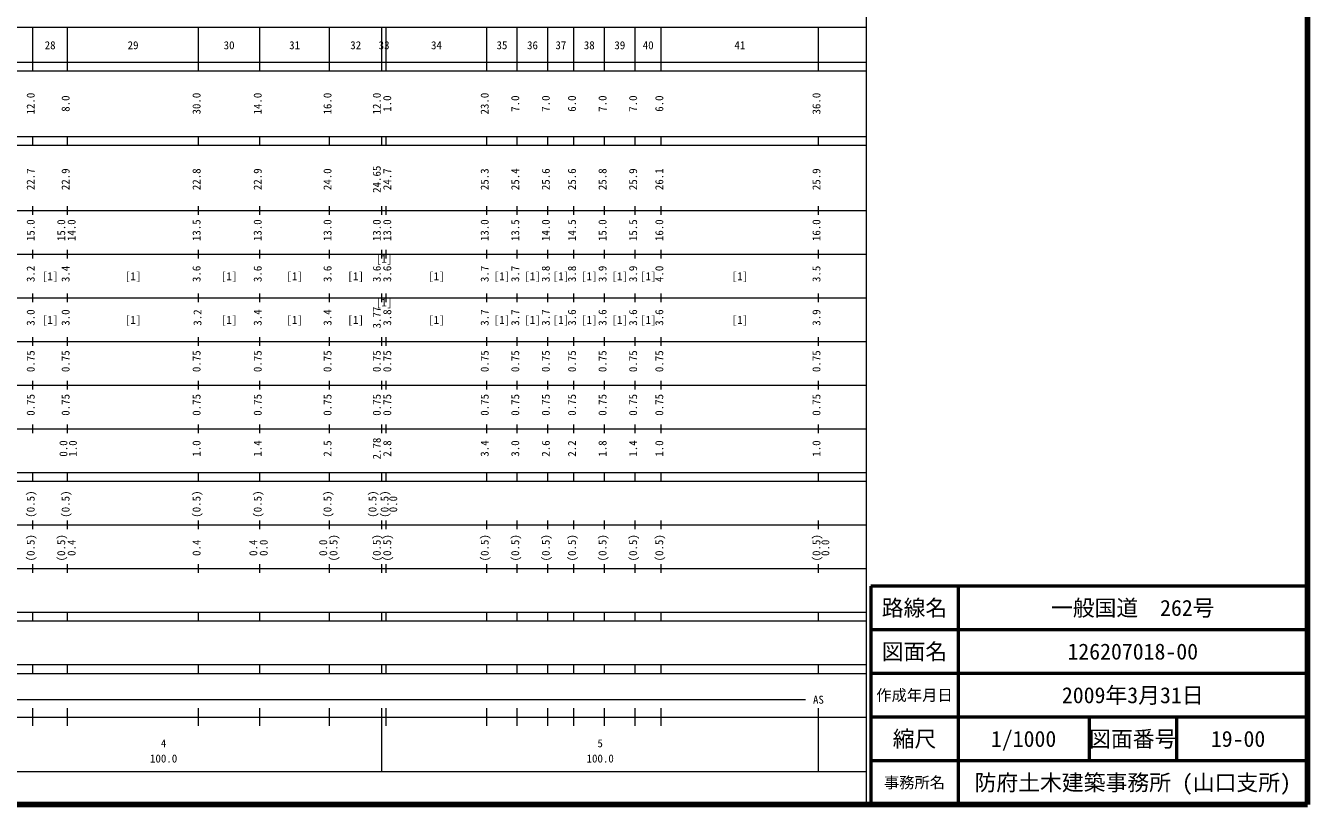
# Model space of a CAD drawing. Units: millimetres on the paper, enlarged 1000 times. Extents: x 40000 to 680000, y 20000 to 380000.
# Drawn here: x 386388 to 680000, y 20000 to 198357 of the extents above; entities that cross this region are included whole.
import ezdxf
from ezdxf.enums import TextEntityAlignment as Align

# ---------------------------------------------------------------- set-up
doc = ezdxf.new("R2010")
doc.units = ezdxf.units.MM
doc.header["$LTSCALE"] = 1000
for name, color, linetype, lineweight in [('M-TTL', 2, 'Continuous', 140), ('M-TTL-BAND', 7, 'Continuous', 13), ('M-TTL-FRAM', 2, 'Continuous', 50), ('M-TTL-LINE', 7, 'Continuous', 50)]:
    doc.layers.add(name, color=color, linetype=linetype, lineweight=lineweight)
doc.layers.add('M-TTL-TXT', color=7, linetype='Continuous')
doc.styles.add('ＭＳ ゴシック', font='')
doc.styles.get('ＭＳ ゴシック').set_extended_font_data('MS Gothic')

msp = doc.modelspace()

# ---------------------------------------------------------------- linework, layer by layer
at = {"layer": 'M-TTL'}
for p, q in [((680000, 20000), (680000, 380000)), ((40000, 20000), (680000, 20000))]:
    msp.add_line(p, q, dxfattribs=at)
at = {"layer": 'M-TTL-BAND'}
for p, q in [((579000, 20000), (579000, 370000)), ((68000, 198000), (579000, 198000)), ((388000, 188000), (388000, 198000)), ((396000, 188000), (396000, 198000)), ((426000, 188000), (426000, 198000)), ((440000, 188000), (440000, 198000)), ((456000, 188000), (456000, 198000)), ((468000, 188000), (468000, 198000)), ((469000, 188000), (469000, 198000)), ((492000, 188000), (492000, 198000)), ((499000, 188000), (499000, 198000)), ((506000, 188000), (506000, 198000)), ((512000, 188000), (512000, 198000)), ((519000, 188000), (519000, 198000)), ((526000, 188000), (526000, 198000)), ((532000, 188000), (532000, 198000)), ((568000, 188000), (568000, 198000)), ((40000, 190000), (579000, 190000)), ((40000, 188000), (579000, 188000)), ((40000, 173000), (579000, 173000)), ((40000, 171000), (579000, 171000)), ((388000, 171000), (388000, 173000)), ((396000, 171000), (396000, 173000)), ((426000, 171000), (426000, 173000)), ((440000, 171000), (440000, 173000)), ((456000, 171000), (456000, 173000)), ((468000, 171000), (468000, 173000)), ((469000, 171000), (469000, 173000)), ((492000, 171000), (492000, 173000)), ((499000, 171000), (499000, 173000)), ((506000, 171000), (506000, 173000)), ((512000, 171000), (512000, 173000)), ((519000, 171000), (519000, 173000)), ((526000, 171000), (526000, 173000)), ((532000, 171000), (532000, 173000)), ((568000, 171000), (568000, 173000)), ((40000, 156000), (579000, 156000)), ((388000, 155000), (388000, 157000)), ((396000, 155000), (396000, 157000)), ((426000, 155000), (426000, 157000)), ((440000, 155000), (440000, 157000)), ((456000, 155000), (456000, 157000)), ((468000, 155000), (468000, 157000)), ((469000, 155000), (469000, 157000)), ((492000, 155000), (492000, 157000)), ((499000, 155000), (499000, 157000)), ((506000, 155000), (506000, 157000)), ((512000, 155000), (512000, 157000)), ((519000, 155000), (519000, 157000)), ((526000, 155000), (526000, 157000)), ((532000, 155000), (532000, 157000)), ((568000, 155000), (568000, 157000)), ((388000, 145000), (388000, 147000)), ((396000, 145000), (396000, 147000)), ((426000, 145000), (426000, 147000)), ((440000, 145000), (440000, 147000)), ((456000, 145000), (456000, 147000)), ((468000, 145000), (468000, 147000)), ((469000, 145000), (469000, 147000)), ((492000, 145000), (492000, 147000)), ((499000, 145000), (499000, 147000)), ((506000, 145000), (506000, 147000)), ((512000, 145000), (512000, 147000)), ((519000, 145000), (519000, 147000)), ((526000, 145000), (526000, 147000)), ((532000, 145000), (532000, 147000)), ((568000, 145000), (568000, 147000)), ((46000, 146000), (579000, 146000)), ((52000, 136000), (579000, 136000)), ((388000, 135000), (388000, 137000)), ((396000, 135000), (396000, 137000)), ((426000, 135000), (426000, 137000)), ((440000, 135000), (440000, 137000)), ((456000, 135000), (456000, 137000)), ((468000, 135000), (468000, 137000)), ((469000, 135000), (469000, 137000)), ((492000, 135000), (492000, 137000)), ((499000, 135000), (499000, 137000)), ((506000, 135000), (506000, 137000)), ((512000, 135000), (512000, 137000)), ((519000, 135000), (519000, 137000)), ((526000, 135000), (526000, 137000)), ((532000, 135000), (532000, 137000)), ((568000, 135000), (568000, 137000)), ((388000, 125000), (388000, 127000)), ((396000, 125000), (396000, 127000)), ((426000, 125000), (426000, 127000)), ((440000, 125000), (440000, 127000)), ((456000, 125000), (456000, 127000)), ((468000, 125000), (468000, 127000)), ((469000, 125000), (469000, 127000)), ((492000, 125000), (492000, 127000)), ((499000, 125000), (499000, 127000)), ((506000, 125000), (506000, 127000)), ((512000, 125000), (512000, 127000)), ((519000, 125000), (519000, 127000)), ((526000, 125000), (526000, 127000)), ((532000, 125000), (532000, 127000)), ((568000, 125000), (568000, 127000)), ((46000, 126000), (579000, 126000)), ((52000, 116000), (579000, 116000)), ((388000, 115000), (388000, 117000)), ((396000, 115000), (396000, 117000)), ((426000, 115000), (426000, 117000)), ((440000, 115000), (440000, 117000)), ((456000, 115000), (456000, 117000)), ((468000, 115000), (468000, 117000)), ((469000, 115000), (469000, 117000)), ((492000, 115000), (492000, 117000)), ((499000, 115000), (499000, 117000)), ((506000, 115000), (506000, 117000)), ((512000, 115000), (512000, 117000)), ((519000, 115000), (519000, 117000)), ((526000, 115000), (526000, 117000)), ((532000, 115000), (532000, 117000)), ((568000, 115000), (568000, 117000)), ((46000, 106000), (579000, 106000)), ((388000, 105000), (388000, 107000)), ((396000, 105000), (396000, 107000)), ((426000, 105000), (426000, 107000)), ((440000, 105000), (440000, 107000)), ((456000, 105000), (456000, 107000)), ((468000, 105000), (468000, 107000)), ((469000, 105000), (469000, 107000)), ((492000, 105000), (492000, 107000)), ((499000, 105000), (499000, 107000)), ((506000, 105000), (506000, 107000)), ((512000, 105000), (512000, 107000)), ((519000, 105000), (519000, 107000)), ((526000, 105000), (526000, 107000)), ((532000, 105000), (532000, 107000)), ((568000, 105000), (568000, 107000)), ((40000, 96000), (579000, 96000)), ((40000, 94000), (579000, 94000)), ((388000, 94000), (388000, 96000)), ((396000, 94000), (396000, 96000)), ((426000, 94000), (426000, 96000)), ((440000, 94000), (440000, 96000)), ((456000, 94000), (456000, 96000)), ((468000, 94000), (468000, 96000)), ((469000, 94000), (469000, 96000)), ((492000, 94000), (492000, 96000)), ((499000, 94000), (499000, 96000)), ((506000, 94000), (506000, 96000)), ((512000, 94000), (512000, 96000)), ((519000, 94000), (519000, 96000)), ((526000, 94000), (526000, 96000)), ((532000, 94000), (532000, 96000)), ((568000, 94000), (568000, 96000)), ((49000, 84000), (579000, 84000)), ((388000, 83000), (388000, 85000)), ((396000, 83000), (396000, 85000)), ((426000, 83000), (426000, 85000)), ((440000, 83000), (440000, 85000)), ((456000, 83000), (456000, 85000)), ((468000, 83000), (468000, 85000)), ((469000, 83000), (469000, 85000)), ((492000, 83000), (492000, 85000)), ((499000, 83000), (499000, 85000)), ((506000, 83000), (506000, 85000)), ((512000, 83000), (512000, 85000)), ((519000, 83000), (519000, 85000)), ((526000, 83000), (526000, 85000)), ((532000, 83000), (532000, 85000)), ((568000, 83000), (568000, 85000)), ((40000, 74000), (579000, 74000)), ((388000, 73000), (388000, 75000)), ((396000, 73000), (396000, 75000)), ((426000, 73000), (426000, 75000)), ((440000, 73000), (440000, 75000)), ((456000, 73000), (456000, 75000)), ((468000, 73000), (468000, 75000)), ((469000, 73000), (469000, 75000)), ((492000, 73000), (492000, 75000)), ((499000, 73000), (499000, 75000)), ((506000, 73000), (506000, 75000)), ((512000, 73000), (512000, 75000)), ((519000, 73000), (519000, 75000)), ((526000, 73000), (526000, 75000)), ((532000, 73000), (532000, 75000)), ((568000, 73000), (568000, 75000)), ((40000, 64000), (579000, 64000)), ((40000, 62000), (579000, 62000)), ((388000, 62000), (388000, 64000)), ((396000, 62000), (396000, 64000)), ((426000, 62000), (426000, 64000)), ((440000, 62000), (440000, 64000)), ((456000, 62000), (456000, 64000)), ((468000, 62000), (468000, 64000)), ((469000, 62000), (469000, 64000)), ((492000, 62000), (492000, 64000)), ((499000, 62000), (499000, 64000)), ((506000, 62000), (506000, 64000)), ((512000, 62000), (512000, 64000)), ((519000, 62000), (519000, 64000)), ((526000, 62000), (526000, 64000)), ((532000, 62000), (532000, 64000)), ((568000, 62000), (568000, 64000)), ((40000, 52000), (579000, 52000)), ((40000, 50000), (579000, 50000)), ((388000, 50000), (388000, 52000)), ((396000, 50000), (396000, 52000)), ((426000, 50000), (426000, 52000)), ((440000, 50000), (440000, 52000)), ((456000, 50000), (456000, 52000)), ((468000, 50000), (468000, 52000)), ((469000, 50000), (469000, 52000)), ((492000, 50000), (492000, 52000)), ((499000, 50000), (499000, 52000)), ((506000, 50000), (506000, 52000)), ((512000, 50000), (512000, 52000)), ((519000, 50000), (519000, 52000)), ((526000, 50000), (526000, 52000)), ((532000, 50000), (532000, 52000)), ((568000, 50000), (568000, 52000)), ((71000, 44000), (565000, 44000)), ((388000, 38000), (388000, 42000)), ((396000, 38000), (396000, 42000)), ((426000, 38000), (426000, 42000)), ((440000, 38000), (440000, 42000)), ((456000, 38000), (456000, 42000)), ((468000, 27500), (468000, 42000)), ((469000, 38000), (469000, 42000)), ((492000, 38000), (492000, 42000)), ((499000, 38000), (499000, 42000)), ((506000, 38000), (506000, 42000)), ((512000, 38000), (512000, 42000)), ((519000, 38000), (519000, 42000)), ((526000, 38000), (526000, 42000)), ((532000, 38000), (532000, 42000)), ((568000, 27500), (568000, 42000)), ((40000, 40000), (579000, 40000)), ((68000, 27500), (579000, 27500))]:
    msp.add_line(p, q, dxfattribs=at)
at = {"layer": 'M-TTL-FRAM'}
for p, q in [((680000, 70000), (580000, 70000)), ((580000, 70000), (580000, 20000))]:
    msp.add_line(p, q, dxfattribs=at)
at = {"layer": 'M-TTL-LINE'}
for p, q in [((600000, 70000), (600000, 20000)), ((680000, 60000), (580000, 60000)), ((680000, 50000), (580000, 50000)), ((680000, 40000), (580000, 40000)), ((630000, 40000), (630000, 30000)), ((650000, 40000), (650000, 30000)), ((680000, 30000), (580000, 30000))]:
    msp.add_line(p, q, dxfattribs=at)

# ---------------------------------------------------------------- texts
at = {"layer": 'M-TTL-BAND', "style": 'ＭＳ ゴシック'}
for s, p in [('28', (392000, 192405)), ('29', (411000, 192405)), ('30', (433000, 192405)), ('31', (448000, 192405)), ('32', (462000, 192405)), ('33', (468500, 192405)), ('34', (480500, 192405)), ('35', (495500, 192405)), ('36', (502500, 192405)), ('37', (509000, 192405)), ('38', (515500, 192405)), ('39', (522500, 192405)), ('40', (529000, 192405)), ('41', (550000, 192405)), ('[1]', (468500, 143500)), ('[1]', (392000, 139500)), ('[1]', (411000, 139500)), ('[1]', (433000, 139500)), ('[1]', (448000, 139500)), ('[1]', (462000, 139500)), ('[1]', (480500, 139500)), ('[1]', (495500, 139500)), ('[1]', (502500, 139500)), ('[1]', (509000, 139500)), ('[1]', (515500, 139500)), ('[1]', (522500, 139500)), ('[1]', (529000, 139500)), ('[1]', (550000, 139500)), ('[1]', (468500, 133500)), ('[1]', (392000, 129500)), ('[1]', (411000, 129500)), ('[1]', (433000, 129500)), ('[1]', (448000, 129500)), ('[1]', (462000, 129500)), ('[1]', (480500, 129500)), ('[1]', (495500, 129500)), ('[1]', (502500, 129500)), ('[1]', (509000, 129500)), ('[1]', (515500, 129500)), ('[1]', (522500, 129500)), ('[1]', (529000, 129500)), ('[1]', (550000, 129500)), ('AS', (568000, 42500)), ('4', (418000, 32523)), ('5', (518000, 32523)), ('100.0', (418000, 29033)), ('100.0', (518000, 29033))]:
    msp.add_text(s, height=1833, dxfattribs=at).set_placement(p, align=Align.BOTTOM_CENTER)
for s, p in [('12.0', (389000, 180500)), ('8.0', (397000, 180500)), ('30.0', (427000, 180500)), ('14.0', (441000, 180500)), ('16.0', (457000, 180500)), ('12.0', (468285, 180500)), ('1.0', (470679, 180500)), ('23.0', (493000, 180500)), ('7.0', (500000, 180500)), ('7.0', (507000, 180500)), ('6.0', (513000, 180500)), ('7.0', (520000, 180500)), ('7.0', (527000, 180500)), ('6.0', (533000, 180500)), ('36.0', (569000, 180500)), ('22.7', (389000, 163174)), ('22.9', (397000, 163174)), ('22.8', (427000, 163174)), ('22.9', (441000, 163174)), ('24.0', (457000, 163174)), ('24.65', (468285, 163174)), ('24.7', (470679, 163174)), ('25.3', (493000, 163174)), ('25.4', (500000, 163174)), ('25.6', (507000, 163174)), ('25.6', (513000, 163174)), ('25.8', (520000, 163174)), ('25.9', (527000, 163174)), ('26.1', (533000, 163174)), ('25.9', (569000, 163174)), ('15.0', (389000, 151500)), ('15.0', (396000, 151500)), ('14.0', (398370, 151500)), ('13.5', (427000, 151500)), ('13.0', (441000, 151500)), ('13.0', (457000, 151500)), ('13.0', (468285, 151500)), ('13.0', (470679, 151500)), ('13.0', (493000, 151500)), ('13.5', (500000, 151500)), ('14.0', (507000, 151500)), ('14.5', (513000, 151500)), ('15.0', (520000, 151500)), ('15.5', (527000, 151500)), ('16.0', (533000, 151500)), ('16.0', (569000, 151500)), ('3.2', (389000, 141500)), ('3.4', (397000, 141500)), ('3.6', (427000, 141500)), ('3.6', (441000, 141500)), ('3.6', (457000, 141500)), ('3.6', (468285, 141500)), ('3.6', (470679, 141500)), ('3.7', (493000, 141500)), ('3.7', (500000, 141500)), ('3.8', (507000, 141500)), ('3.8', (513000, 141500)), ('3.9', (520000, 141500)), ('3.9', (527000, 141500)), ('4.0', (533000, 141500)), ('3.5', (569000, 141500)), ('3.0', (389000, 131500)), ('3.0', (397000, 131500)), ('3.2', (427213, 131500)), ('3.4', (441000, 131500)), ('3.4', (457000, 131500)), ('3.77', (468285, 131500)), ('3.8', (470679, 131500)), ('3.7', (493000, 131500)), ('3.7', (500000, 131500)), ('3.7', (507000, 131500)), ('3.6', (513000, 131500)), ('3.6', (520000, 131500)), ('3.6', (527000, 131500)), ('3.6', (533000, 131500)), ('3.9', (569000, 131500)), ('0.75', (389000, 121500)), ('0.75', (397000, 121500)), ('0.75', (427000, 121500)), ('0.75', (441000, 121500)), ('0.75', (457000, 121500)), ('0.75', (468285, 121500)), ('0.75', (470679, 121500)), ('0.75', (493000, 121500)), ('0.75', (500000, 121500)), ('0.75', (507000, 121500)), ('0.75', (513000, 121500)), ('0.75', (520000, 121500)), ('0.75', (527000, 121500)), ('0.75', (533000, 121500)), ('0.75', (569000, 121500)), ('0.75', (389000, 111500)), ('0.75', (397000, 111500)), ('0.75', (427000, 111500)), ('0.75', (441000, 111500)), ('0.75', (457000, 111500)), ('0.75', (468285, 111500)), ('0.75', (470679, 111500)), ('0.75', (493000, 111500)), ('0.75', (500000, 111500)), ('0.75', (507000, 111500)), ('0.75', (513000, 111500)), ('0.75', (520000, 111500)), ('0.75', (527000, 111500)), ('0.75', (533000, 111500)), ('0.75', (569000, 111500)), ('0.0', (396503, 101500)), ('1.0', (398660, 101500)), ('1.0', (427000, 101500)), ('1.4', (441000, 101500)), ('2.5', (457000, 101500)), ('2.78', (468285, 101500)), ('2.8', (470679, 101500)), ('3.4', (493000, 101500)), ('3.0', (500000, 101500)), ('2.6', (507000, 101500)), ('2.2', (513000, 101500)), ('1.8', (520000, 101500)), ('1.4', (527000, 101500)), ('1.0', (533000, 101500)), ('1.0', (569000, 101500)), ('(0.5)', (389000, 88764)), ('(0.5)', (397000, 88764)), ('(0.5)', (427000, 88764)), ('(0.5)', (441000, 88764)), ('(0.5)', (457000, 88764)), ('(0.5)', (467306, 88764)), ('(0.5)', (470081, 88764)), ('0.0', (472049, 88764)), ('(0.5)', (389000, 78764)), ('(0.5)', (396000, 78764)), ('0.4', (398370, 78764)), ('0.4', (427000, 78764)), ('0.4', (440000, 78764)), ('0.0', (442370, 78764)), ('0.0', (456000, 78764)), ('(0.5)', (458370, 78764)), ('(0.5)', (468285, 78764)), ('(0.5)', (470679, 78764)), ('(0.5)', (493000, 78764)), ('(0.5)', (500000, 78764)), ('(0.5)', (507000, 78764)), ('(0.5)', (513000, 78764)), ('(0.5)', (520000, 78764)), ('(0.5)', (527000, 78764)), ('(0.5)', (533000, 78764)), ('(0.5)', (569000, 78764)), ('0.0', (571030, 78764))]:
    msp.add_text(s, height=1833, rotation=90, dxfattribs=at).set_placement(p, align=Align.BOTTOM_CENTER)
at = {"layer": 'M-TTL-TXT', "style": 'ＭＳ ゴシック'}
for s, height, p in [('路線名', 3666, (590000, 65000)), ('路線名', 3666, (590000, 65000)), ('一般国道\u3000262号', 3666, (640000, 65000)), ('図面名', 3666, (590000, 55000)), ('図面名', 3666, (590000, 55000)), ('126207018-00', 3666, (640000, 55000)), ('2009年3月31日', 3666, (640000, 45000)), ('作成年月日', 2566, (590000, 45000)), ('作成年月日', 2566, (590000, 45000)), ('縮尺', 3666, (590000, 35000)), ('縮尺', 3666, (590000, 35000)), ('1/1000', 3666, (615000, 35000)), ('図面番号', 3666, (640000, 35000)), ('図面番号', 3666, (640000, 35000)), ('19-00', 3666, (664125, 35000)), ('事務所名', 2566, (590000, 25000)), ('事務所名', 2566, (590000, 25000)), ('防府土木建築事務所 (山口支所)', 3666, (640000, 25000))]:
    msp.add_text(s, height=height, dxfattribs=at).set_placement(p, align=Align.MIDDLE_CENTER)

doc.saveas('drawing.dxf')
